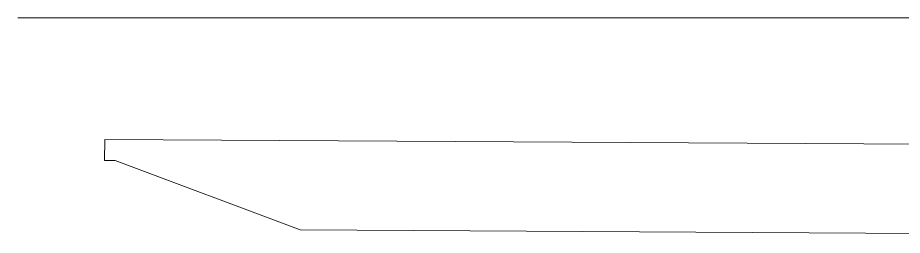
# Model space of a CAD drawing. Header units: millimetres. Extents: x -286 to 710, y -5 to 442.
# Drawn here: x 242.6 to 308.9, y 193.9 to 210.2 of the extents above; entities that cross this region are included whole.
import ezdxf

# ---------------------------------------------------------------- set-up
doc = ezdxf.new("R2010")
doc.units = ezdxf.units.MM
doc.header["$MEASUREMENT"] = 0
doc.layers.add('Cutting lines', color=5, linetype='Continuous', lineweight=0)

msp = doc.modelspace()

# ---------------------------------------------------------------- linework, layer by layer
at = {"layer": 'Cutting lines'}
msp.add_line((355.031, 210.243), (242.581, 210.243), dxfattribs=at)
at = {"layer": 'Cutting lines', "lineweight": 0}
for p, q in [((249.094, 199.534), (249.103, 201.112)), ((341.42, 200.573), (249.104, 201.112)), ((249.094, 199.534), (249.894, 199.53)), ((263.744, 194.336), (249.894, 199.53)), ((333.621, 193.928), (263.744, 194.336))]:
    msp.add_line(p, q, dxfattribs=at)

doc.saveas('drawing.dxf')
